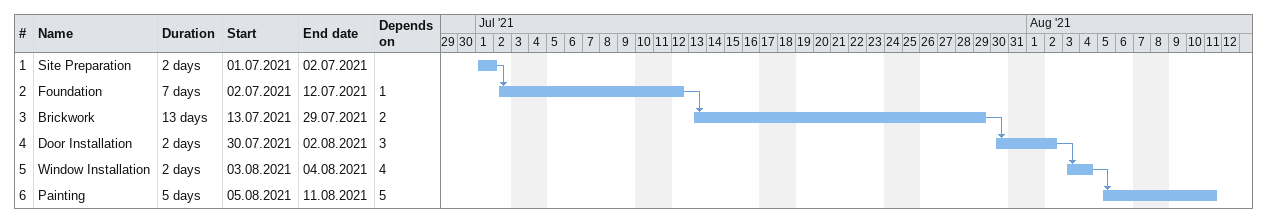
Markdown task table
| ID | Task | Duration | Start | Finish | Predecessors |
|---|---|---|---|---|---|
| 1 | Site Preparation | 2d | 2021-07-01 | 2021-07-02 |  |
| 2 | Foundation | 7d | 2021-07-02 | 2021-07-12 | 1 |
| 3 | Brickwork | 13d | 2021-07-13 | 2021-07-29 | 2 |
| 4 | Door Installation | 2d | 2021-07-30 | 2021-08-02 | 3 |
| 5 | Window Installation | 2d | 2021-08-03 | 2021-08-04 | 4 |
| 6 | Painting | 5d | 2021-08-05 | 2021-08-11 | 5 |
